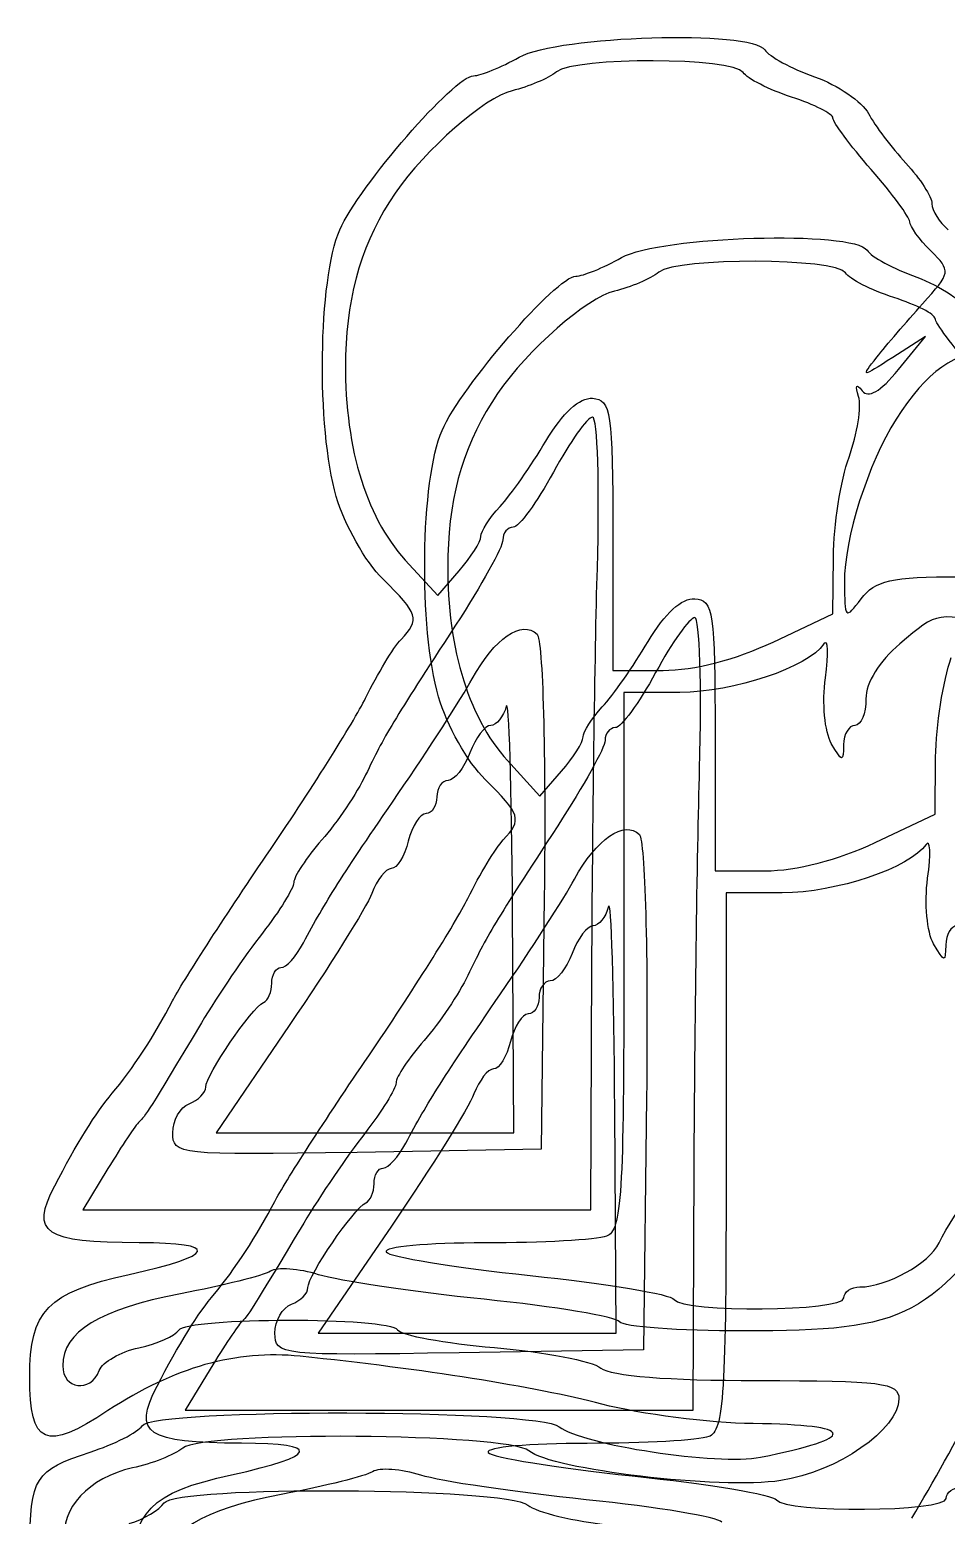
# Model space of a CAD drawing. Extents: x 0.12 to 3.39, y 0.54 to 2.4.
# Drawn here: x 0.4227 to 0.7004, y 1.6296 to 2.0793 of the extents above; entities that cross this region are included whole.
import ezdxf

# ---------------------------------------------------------------- set-up
doc = ezdxf.new("R2010")
doc.units = 0
doc.layers.get('0').update_dxf_attribs({"linetype": 'CONTINUOUS'})

msp = doc.modelspace()

# ---------------------------------------------------------------- linework, layer by layer
at = {"color": 7}
for p, q in [((0.694064, 1.986427), (0.684204, 1.98012)), ((0.685871, 1.976404), (0.694064, 1.986427)), ((0.599344, 1.926316), (0.599344, 1.885359)), ((0.536471, 1.918725), (0.546281, 1.907984)), ((0.66601, 1.902515), (0.666157, 1.919773)), ((0.546281, 1.907984), (0.552812, 1.915515)), ((0.647883, 1.89394), (0.66601, 1.902515)), ((0.647883, 1.893934), (0.647883, 1.89394)), ((0.599344, 1.885359), (0.61455, 1.885359)), ((0.619672, 1.878697), (0.602676, 1.878697)), ((0.602676, 1.878697), (0.602676, 1.797387)), ((0.63032, 1.865641), (0.63032, 1.824684)), ((0.567447, 1.858051), (0.577257, 1.84731)), ((0.696986, 1.841835), (0.697133, 1.859093)), ((0.577257, 1.84731), (0.583789, 1.85484)), ((0.678859, 1.83326), (0.696986, 1.841835)), ((0.67886, 1.833259), (0.678859, 1.83326)), ((0.63032, 1.824684), (0.645526, 1.824684)), ((0.650649, 1.818017), (0.633652, 1.818017)), ((0.633652, 1.818017), (0.633652, 1.736707)), ((0.569343, 1.745364), (0.568957, 1.812864)), ((0.568957, 1.812864), (0.568957, 1.812864)), ((0.578574, 1.8168), (0.577676, 1.740364)), ((0.592677, 1.722031), (0.593001, 1.796198)), ((0.593001, 1.796198), (0.593001, 1.796198)), ((0.50128, 1.7778), (0.479134, 1.745364)), ((0.60955, 1.75612), (0.608653, 1.679684)), ((0.60032, 1.684684), (0.599933, 1.752184)), ((0.599933, 1.752184), (0.599933, 1.752184)), ((0.46601, 1.745388), (0.46601, 1.745388)), ((0.479134, 1.745364), (0.524239, 1.745364)), ((0.524239, 1.745364), (0.569343, 1.745364)), ((0.577676, 1.740364), (0.521843, 1.73945)), ((0.446396, 1.734531), (0.4388, 1.722031)), ((0.623653, 1.661351), (0.623977, 1.735518)), ((0.623977, 1.735518), (0.623977, 1.735518)), ((0.4388, 1.722031), (0.515738, 1.722031)), ((0.515738, 1.722031), (0.592677, 1.722031)), ((0.532256, 1.71712), (0.51011, 1.684684)), ((0.669343, 1.695364), (0.669343, 1.695364)), ((0.496986, 1.684708), (0.496986, 1.684708)), ((0.51011, 1.684684), (0.555215, 1.684684)), ((0.555215, 1.684684), (0.60032, 1.684684)), ((0.608653, 1.679684), (0.552819, 1.67877)), ((0.477372, 1.673851), (0.469776, 1.661351)), ((0.469776, 1.661351), (0.546714, 1.661351)), ((0.546714, 1.661351), (0.623653, 1.661351)), ((0.700319, 1.634684), (0.70032, 1.634684))]:
    msp.add_line(p, q, dxfattribs=at)
for points in [[(0.571011, 2.071013), (0.582719, 2.077578), (0.641439, 2.079322), (0.645369, 2.07322)], [(0.557153, 2.065384), (0.559275, 2.065394), (0.565511, 2.067928), (0.571011, 2.071013)], [(0.638816, 2.066376), (0.635848, 2.070956), (0.588008, 2.071121), (0.58226, 2.066572)], [(0.645369, 2.07322), (0.646638, 2.071249), (0.653437, 2.067575), (0.660476, 2.065056)], [(0.51662, 2.018697), (0.522447, 2.032042), (0.551367, 2.065354), (0.557153, 2.065384)], [(0.58226, 2.066572), (0.579739, 2.064577), (0.573714, 2.062), (0.568871, 2.060845)], [(0.65351, 2.058916), (0.646635, 2.061157), (0.640023, 2.064514), (0.638816, 2.066376)], [(0.660476, 2.065056), (0.667516, 2.062536), (0.674848, 2.057536), (0.676771, 2.053943)], [(0.568871, 2.060845), (0.560507, 2.058851), (0.54261, 2.043196), (0.533443, 2.029854)], [(0.66601, 2.052563), (0.66601, 2.053816), (0.660385, 2.056675), (0.65351, 2.058916)], [(0.677613, 2.036989), (0.671232, 2.044302), (0.66601, 2.051311), (0.66601, 2.052563)], [(0.676771, 2.053943), (0.678694, 2.05035), (0.683809, 2.043591), (0.688139, 2.038921)], [(0.688139, 2.038921), (0.692468, 2.034252), (0.696011, 2.028725), (0.696011, 2.026639)], [(0.68928, 2.021192), (0.689246, 2.022567), (0.683995, 2.029675), (0.677613, 2.036989)], [(0.533443, 2.029854), (0.523676, 2.015639), (0.518868, 1.999958), (0.51839, 1.980765)], [(0.696011, 2.026639), (0.696011, 2.024554), (0.698243, 2.020994), (0.700971, 2.01873)], [(0.695656, 2.01238), (0.692184, 2.015851), (0.689315, 2.019817), (0.68928, 2.021192)], [(0.515562, 1.938034), (0.509513, 1.958847), (0.510102, 2.003771), (0.51662, 2.018697)], [(0.601987, 2.010333), (0.613695, 2.016898), (0.672415, 2.018642), (0.676345, 2.01254)], [(0.669793, 2.005702), (0.666824, 2.010282), (0.618984, 2.010447), (0.613236, 2.005897)], [(0.676345, 2.01254), (0.677615, 2.010569), (0.684413, 2.006895), (0.691452, 2.004376)], [(0.693156, 1.996328), (0.701803, 2.005885), (0.70185, 2.006186), (0.695656, 2.01238)], [(0.588129, 2.004704), (0.590251, 2.004714), (0.596487, 2.007248), (0.601987, 2.010333)], [(0.547596, 1.958017), (0.553423, 1.971362), (0.582343, 2.004674), (0.588129, 2.004704)], [(0.613236, 2.005897), (0.610716, 2.003902), (0.60469, 2.001325), (0.599847, 2.000171)], [(0.684487, 1.998242), (0.677612, 2.000483), (0.670999, 2.00384), (0.669793, 2.005702)], [(0.691452, 2.004376), (0.698492, 2.001856), (0.705824, 1.996856), (0.707747, 1.993263)], [(0.599847, 2.000171), (0.591483, 1.998177), (0.573587, 1.982521), (0.56442, 1.969179)], [(0.696987, 1.991889), (0.696987, 1.993142), (0.691362, 1.996001), (0.684487, 1.998242)], [(0.679344, 1.980198), (0.682094, 1.983712), (0.688309, 1.990971), (0.693156, 1.996328)], [(0.708589, 1.976314), (0.702208, 1.983628), (0.696987, 1.990636), (0.696987, 1.991889)], [(0.51839, 1.980765), (0.517732, 1.954339), (0.524195, 1.932165), (0.536471, 1.918725)], [(0.684204, 1.98012), (0.674498, 1.973912), (0.674422, 1.973913), (0.679344, 1.980198)], [(0.714615, 1.982031), (0.703022, 1.982031), (0.694422, 1.976009), (0.685141, 1.961393)], [(0.674863, 1.97004), (0.676748, 1.967589), (0.680383, 1.969691), (0.685871, 1.976404)], [(0.673773, 1.96826), (0.672696, 1.971656), (0.673105, 1.972324), (0.674863, 1.97004)], [(0.56442, 1.969179), (0.554652, 1.954964), (0.549844, 1.939283), (0.549366, 1.920091)], [(0.579025, 1.954729), (0.584122, 1.963296), (0.58928, 1.968031), (0.593192, 1.967737)], [(0.593192, 1.967737), (0.598813, 1.967313), (0.599344, 1.963741), (0.599344, 1.926316)], [(0.6709, 1.949927), (0.673428, 1.95702), (0.674721, 1.96527), (0.673773, 1.96826)], [(0.593184, 1.962031), (0.591654, 1.962031), (0.586321, 1.954531), (0.581332, 1.945364)], [(0.594645, 1.916198), (0.595371, 1.941406), (0.594712, 1.962031), (0.593184, 1.962031)], [(0.685141, 1.961393), (0.676659, 1.948033), (0.669433, 1.925232), (0.669498, 1.912031)], [(0.546539, 1.877354), (0.54049, 1.898167), (0.541078, 1.943091), (0.547596, 1.958017)], [(0.565177, 1.934975), (0.568385, 1.93843), (0.574617, 1.94732), (0.579025, 1.954729)], [(0.666157, 1.919773), (0.666234, 1.929265), (0.668372, 1.942834), (0.6709, 1.949927)], [(0.581332, 1.945364), (0.576343, 1.936198), (0.570854, 1.928698), (0.569135, 1.928698)], [(0.529636, 1.913034), (0.524399, 1.918169), (0.518066, 1.929419), (0.515562, 1.938034)], [(0.559344, 1.925869), (0.559344, 1.927421), (0.561969, 1.931519), (0.565177, 1.934975)], [(0.552812, 1.915515), (0.556405, 1.919657), (0.559344, 1.924316), (0.559344, 1.925869)], [(0.569135, 1.928698), (0.567416, 1.928698), (0.56601, 1.926964), (0.56601, 1.924845)], [(0.56601, 1.924845), (0.56601, 1.922727), (0.559565, 1.911102), (0.551688, 1.899012)], [(0.549366, 1.920091), (0.548709, 1.893665), (0.555171, 1.871491), (0.567447, 1.858051)], [(0.593001, 1.796198), (0.593179, 1.836989), (0.593919, 1.890989), (0.594645, 1.916198)], [(0.535177, 1.894718), (0.540939, 1.90088), (0.540479, 1.902402), (0.529636, 1.913034)], [(0.669498, 1.912031), (0.669553, 1.9009), (0.669787, 1.900671), (0.674593, 1.907031)], [(0.674593, 1.907031), (0.67884, 1.912652), (0.683532, 1.913698), (0.704487, 1.913698)], [(0.610001, 1.894054), (0.615098, 1.902621), (0.620256, 1.907357), (0.624168, 1.907062)], [(0.624168, 1.907062), (0.629789, 1.906639), (0.63032, 1.903067), (0.63032, 1.865641)], [(0.719096, 1.898123), (0.697013, 1.903221), (0.698126, 1.903381), (0.686266, 1.893401)], [(0.551688, 1.899012), (0.532682, 1.869843), (0.530046, 1.865457), (0.524453, 1.853698)], [(0.556737, 1.882814), (0.563377, 1.894986), (0.571882, 1.900826), (0.576395, 1.896312)], [(0.62416, 1.901351), (0.622631, 1.901351), (0.617297, 1.893851), (0.612308, 1.884684)], [(0.625621, 1.855518), (0.626347, 1.880726), (0.625688, 1.901351), (0.62416, 1.901351)], [(0.524427, 1.87698), (0.528048, 1.884285), (0.532885, 1.892267), (0.535177, 1.894718)], [(0.576395, 1.896312), (0.57815, 1.894558), (0.579086, 1.860387), (0.578574, 1.8168)], [(0.596153, 1.8743), (0.599362, 1.877756), (0.605593, 1.886645), (0.610001, 1.894054)], [(0.61455, 1.885359), (0.623965, 1.885359), (0.63666, 1.888625), (0.647883, 1.893934)], [(0.663729, 1.883084), (0.664732, 1.890564), (0.664531, 1.895184), (0.663281, 1.89335)], [(0.663281, 1.89335), (0.658458, 1.886272), (0.635915, 1.878697), (0.619672, 1.878697)], [(0.686266, 1.893401), (0.680035, 1.888159), (0.67601, 1.881617), (0.67601, 1.876735)], [(0.697133, 1.859093), (0.697211, 1.868585), (0.699348, 1.882154), (0.701876, 1.889247)], [(0.612308, 1.884684), (0.607319, 1.875518), (0.60183, 1.868018), (0.600112, 1.868018)], [(0.534343, 1.84807), (0.54351, 1.861405), (0.553587, 1.87704), (0.556737, 1.882814)], [(0.665523, 1.863258), (0.663533, 1.866683), (0.662725, 1.875605), (0.663729, 1.883084)], [(0.494427, 1.829389), (0.507306, 1.848259), (0.520806, 1.869674), (0.524427, 1.87698)], [(0.560613, 1.852354), (0.555376, 1.857489), (0.549042, 1.868739), (0.546539, 1.877354)], [(0.568957, 1.812864), (0.568744, 1.849989), (0.567884, 1.877739), (0.567046, 1.874531)], [(0.67601, 1.876735), (0.67601, 1.872314), (0.67451, 1.868698), (0.672677, 1.868698)], [(0.567046, 1.874531), (0.566207, 1.871323), (0.564094, 1.868698), (0.56235, 1.868698)], [(0.59032, 1.865194), (0.59032, 1.866747), (0.592945, 1.870845), (0.596153, 1.8743)], [(0.56235, 1.868698), (0.560605, 1.868698), (0.557753, 1.864948), (0.55601, 1.860364)], [(0.600112, 1.868018), (0.598393, 1.868018), (0.596986, 1.866284), (0.596986, 1.864165)], [(0.672677, 1.868698), (0.670843, 1.868698), (0.669298, 1.866073), (0.669242, 1.862864)], [(0.596986, 1.864165), (0.596986, 1.862047), (0.590541, 1.850422), (0.582664, 1.838332)], [(0.583789, 1.85484), (0.587381, 1.858982), (0.59032, 1.863641), (0.59032, 1.865194)], [(0.669242, 1.862864), (0.669153, 1.85754), (0.668825, 1.857574), (0.665523, 1.863258)], [(0.55601, 1.860364), (0.554267, 1.855781), (0.551305, 1.852031), (0.549426, 1.852031)], [(0.524453, 1.853698), (0.521837, 1.848198), (0.515867, 1.839339), (0.511187, 1.834012)], [(0.623977, 1.735518), (0.624155, 1.776309), (0.624895, 1.830309), (0.625621, 1.855518)], [(0.549426, 1.852031), (0.547547, 1.852031), (0.54601, 1.849781), (0.54601, 1.847031)], [(0.566153, 1.834038), (0.571916, 1.8402), (0.571455, 1.841722), (0.560613, 1.852354)], [(0.505607, 1.802864), (0.512387, 1.815576), (0.517075, 1.82295), (0.534343, 1.84807)], [(0.54601, 1.847031), (0.54601, 1.844281), (0.544539, 1.842031), (0.54274, 1.842031)], [(0.54274, 1.842031), (0.540942, 1.842031), (0.538529, 1.838281), (0.537379, 1.833698)], [(0.587714, 1.822134), (0.594353, 1.834306), (0.602858, 1.840146), (0.607372, 1.835632)], [(0.582664, 1.838332), (0.563658, 1.809163), (0.561022, 1.804777), (0.555429, 1.793018)], [(0.607372, 1.835632), (0.609126, 1.833878), (0.610062, 1.799707), (0.60955, 1.75612)], [(0.511187, 1.834012), (0.506506, 1.828686), (0.502677, 1.822902), (0.502677, 1.821159)], [(0.537379, 1.833698), (0.536228, 1.829114), (0.533913, 1.825364), (0.532233, 1.825364)], [(0.555403, 1.8163), (0.559024, 1.823605), (0.563861, 1.831587), (0.566153, 1.834038)], [(0.645526, 1.824684), (0.654941, 1.824684), (0.667636, 1.82795), (0.67886, 1.833259)], [(0.694257, 1.83267), (0.689435, 1.825592), (0.666891, 1.818017), (0.650649, 1.818017)], [(0.694705, 1.822404), (0.695708, 1.829884), (0.695507, 1.834504), (0.694257, 1.83267)], [(0.465952, 1.785277), (0.468734, 1.790669), (0.481548, 1.81052), (0.494427, 1.829389)], [(0.532233, 1.825364), (0.530553, 1.825364), (0.527884, 1.82196), (0.526302, 1.8178)], [(0.56532, 1.78739), (0.574486, 1.800725), (0.584564, 1.81636), (0.587714, 1.822134)], [(0.696499, 1.802578), (0.694509, 1.806003), (0.693702, 1.814925), (0.694705, 1.822404)], [(0.502677, 1.821159), (0.502677, 1.819416), (0.498409, 1.812524), (0.493193, 1.805844)], [(0.526302, 1.8178), (0.524721, 1.81364), (0.513461, 1.79564), (0.50128, 1.7778)], [(0.599933, 1.752184), (0.599721, 1.789309), (0.598861, 1.817059), (0.598022, 1.813851)], [(0.525403, 1.768709), (0.538282, 1.787579), (0.551782, 1.808994), (0.555403, 1.8163)], [(0.598022, 1.813851), (0.597183, 1.810643), (0.59507, 1.808018), (0.593326, 1.808018)], [(0.593326, 1.808018), (0.591582, 1.808018), (0.588729, 1.804268), (0.586986, 1.799684)], [(0.703653, 1.808018), (0.70182, 1.808018), (0.700274, 1.805393), (0.700218, 1.802184)], [(0.493193, 1.805844), (0.487977, 1.799163), (0.479663, 1.786948), (0.474717, 1.778698)], [(0.498808, 1.795364), (0.500347, 1.795364), (0.503407, 1.798739), (0.505607, 1.802864)], [(0.586986, 1.799684), (0.585244, 1.795101), (0.582281, 1.791351), (0.580402, 1.791351)], [(0.700218, 1.802184), (0.700129, 1.79686), (0.699802, 1.796894), (0.696499, 1.802578)], [(0.49601, 1.790642), (0.49601, 1.793239), (0.497269, 1.795364), (0.498808, 1.795364)], [(0.602676, 1.797387), (0.602676, 1.726318), (0.602012, 1.715822), (0.597404, 1.714054)], [(0.49351, 1.784809), (0.494885, 1.78542), (0.49601, 1.788045), (0.49601, 1.790642)], [(0.555429, 1.793018), (0.552813, 1.787518), (0.546843, 1.778659), (0.542163, 1.773332)], [(0.580402, 1.791351), (0.578523, 1.791351), (0.576986, 1.789101), (0.576986, 1.786351)], [(0.536583, 1.742184), (0.543363, 1.754896), (0.548051, 1.76227), (0.56532, 1.78739)], [(0.576986, 1.786351), (0.576986, 1.783601), (0.575515, 1.781351), (0.573716, 1.781351)], [(0.447677, 1.757315), (0.453561, 1.764197), (0.460757, 1.775208), (0.465952, 1.785277)], [(0.47601, 1.759189), (0.47601, 1.762869), (0.4899, 1.783205), (0.49351, 1.784809)], [(0.573716, 1.781351), (0.571918, 1.781351), (0.569505, 1.777601), (0.568355, 1.773018)], [(0.474717, 1.778698), (0.458624, 1.751854), (0.457699, 1.750385), (0.455834, 1.748698)], [(0.542163, 1.773332), (0.537482, 1.768006), (0.533653, 1.762222), (0.533653, 1.760479)], [(0.568355, 1.773018), (0.567205, 1.768434), (0.564889, 1.764684), (0.563209, 1.764684)], [(0.496928, 1.724597), (0.49971, 1.729989), (0.512524, 1.74984), (0.525403, 1.768709)], [(0.69817, 1.712026), (0.707605, 1.731633), (0.744635, 1.768698), (0.754789, 1.768698)], [(0.563209, 1.764684), (0.561529, 1.764684), (0.55886, 1.76128), (0.557279, 1.75712)], [(0.47101, 1.754159), (0.47376, 1.755214), (0.47601, 1.757478), (0.47601, 1.759189)], [(0.533653, 1.760479), (0.533653, 1.758736), (0.529385, 1.751844), (0.524169, 1.745164)], [(0.430278, 1.729333), (0.436743, 1.741865), (0.442811, 1.751623), (0.447677, 1.757315)], [(0.46601, 1.745388), (0.46601, 1.749157), (0.46826, 1.753104), (0.47101, 1.754159)], [(0.557279, 1.75712), (0.555697, 1.75296), (0.544437, 1.73496), (0.532256, 1.71712)], [(0.455834, 1.748698), (0.454821, 1.747781), (0.450573, 1.741406), (0.446396, 1.734531)], [(0.521843, 1.73945), (0.467432, 1.738559), (0.46601, 1.738711), (0.46601, 1.745388)], [(0.524169, 1.745164), (0.518953, 1.738483), (0.510639, 1.726268), (0.505693, 1.718018)], [(0.529785, 1.734684), (0.531324, 1.734684), (0.534383, 1.738059), (0.536583, 1.742184)], [(0.633652, 1.736707), (0.633652, 1.665638), (0.632988, 1.655142), (0.62838, 1.653374)], [(0.526986, 1.729962), (0.526986, 1.732559), (0.528245, 1.734684), (0.529785, 1.734684)], [(0.455843, 1.712081), (0.426971, 1.712148), (0.422848, 1.714932), (0.430278, 1.729333)], [(0.524486, 1.724129), (0.525861, 1.72474), (0.526986, 1.727365), (0.526986, 1.729962)], [(0.724291, 1.730605), (0.696109, 1.689077), (0.689103, 1.685364), (0.638914, 1.685364)], [(0.478653, 1.696635), (0.484537, 1.703517), (0.491733, 1.714528), (0.496928, 1.724597)], [(0.506986, 1.698509), (0.506986, 1.702189), (0.520877, 1.722525), (0.524486, 1.724129)], [(0.505693, 1.718018), (0.489601, 1.691174), (0.488676, 1.689705), (0.48681, 1.688018)], [(0.597404, 1.714054), (0.594504, 1.712941), (0.577915, 1.71203), (0.56054, 1.71203)], [(0.452831, 1.702491), (0.479256, 1.708291), (0.480429, 1.712023), (0.455843, 1.712081)], [(0.56054, 1.71203), (0.543165, 1.71203), (0.529709, 1.710802), (0.530637, 1.7093)], [(0.530637, 1.7093), (0.531565, 1.707798), (0.551194, 1.70459), (0.574256, 1.702171)], [(0.674187, 1.698698), (0.682377, 1.698698), (0.695181, 1.705813), (0.69817, 1.712026)], [(0.510196, 1.702402), (0.504248, 1.704261), (0.497673, 1.704725), (0.495584, 1.703434)], [(0.422677, 1.671409), (0.422677, 1.691489), (0.42808, 1.697059), (0.452831, 1.702491)], [(0.495584, 1.703434), (0.493495, 1.702143), (0.481265, 1.699082), (0.468408, 1.696632)], [(0.560325, 1.694968), (0.538702, 1.697197), (0.516144, 1.700542), (0.510196, 1.702402)], [(0.574256, 1.702171), (0.597318, 1.699752), (0.616986, 1.696481), (0.617962, 1.694902)], [(0.468408, 1.696632), (0.44387, 1.691956), (0.432677, 1.685132), (0.432677, 1.674847)], [(0.461254, 1.668653), (0.46772, 1.681185), (0.473787, 1.690943), (0.478653, 1.696635)], [(0.501986, 1.693479), (0.504736, 1.694534), (0.506986, 1.696798), (0.506986, 1.698509)], [(0.669343, 1.695364), (0.669343, 1.697198), (0.671523, 1.698698), (0.674187, 1.698698)], [(0.496986, 1.684708), (0.496986, 1.688477), (0.499236, 1.692424), (0.501986, 1.693479)], [(0.601355, 1.688139), (0.600411, 1.689666), (0.581948, 1.692739), (0.560325, 1.694968)], [(0.617962, 1.694902), (0.620478, 1.69083), (0.669343, 1.691269), (0.669343, 1.695364)], [(0.467835, 1.68562), (0.470282, 1.689579), (0.531686, 1.689664), (0.534128, 1.685709)], [(0.48681, 1.688018), (0.485797, 1.687101), (0.48155, 1.680726), (0.477372, 1.673851)], [(0.638914, 1.685364), (0.6192, 1.685364), (0.602298, 1.686613), (0.601355, 1.688139)], [(0.689888, 1.628698), (0.702841, 1.650238), (0.71845, 1.680292), (0.72105, 1.688698)], [(0.455746, 1.680306), (0.461349, 1.681537), (0.466789, 1.683928), (0.467835, 1.68562)], [(0.552819, 1.67877), (0.498409, 1.677879), (0.496986, 1.678031), (0.496986, 1.684708)], [(0.534128, 1.685709), (0.535142, 1.684068), (0.548356, 1.681651), (0.563491, 1.68034)], [(0.443761, 1.673383), (0.44475, 1.67596), (0.450144, 1.679075), (0.455746, 1.680306)], [(0.504644, 1.677713), (0.485227, 1.679729), (0.466502, 1.674434), (0.4464, 1.661244)], [(0.59601, 1.663226), (0.575628, 1.668502), (0.541974, 1.673838), (0.504644, 1.677713)], [(0.563491, 1.68034), (0.578626, 1.679028), (0.593117, 1.676246), (0.595692, 1.674158)], [(0.432677, 1.674847), (0.432677, 1.667654), (0.441134, 1.666537), (0.443761, 1.673383)], [(0.595692, 1.674158), (0.598653, 1.671757), (0.616122, 1.670361), (0.643193, 1.670361)], [(0.4464, 1.661244), (0.427414, 1.648786), (0.422677, 1.650816), (0.422677, 1.671409)], [(0.48682, 1.651401), (0.457947, 1.651468), (0.453824, 1.654252), (0.461254, 1.668653)], [(0.643193, 1.670361), (0.680877, 1.670361), (0.686011, 1.669697), (0.68601, 1.664824)], [(0.755267, 1.669925), (0.727086, 1.628397), (0.72008, 1.624684), (0.66989, 1.624684)], [(0.68601, 1.664824), (0.68601, 1.655586), (0.667255, 1.642622), (0.65019, 1.640063)], [(0.456725, 1.65668), (0.460176, 1.662018), (0.576668, 1.661736), (0.583128, 1.656373)], [(0.641842, 1.657323), (0.628551, 1.657485), (0.607927, 1.660141), (0.59601, 1.663226)], [(0.44101, 1.648697), (0.448343, 1.651062), (0.455415, 1.654654), (0.456725, 1.65668)], [(0.573887, 1.649073), (0.567465, 1.654402), (0.475532, 1.655138), (0.46904, 1.649913)], [(0.583128, 1.656373), (0.5897, 1.650918), (0.631375, 1.644594), (0.64404, 1.647131)], [(0.64404, 1.647131), (0.674169, 1.653166), (0.673355, 1.656941), (0.641842, 1.657323)], [(0.483807, 1.641811), (0.510232, 1.647611), (0.511405, 1.651343), (0.48682, 1.651401)], [(0.591516, 1.65135), (0.574141, 1.65135), (0.560685, 1.650122), (0.561613, 1.64862)], [(0.62838, 1.653374), (0.62548, 1.652261), (0.608891, 1.65135), (0.591516, 1.65135)], [(0.422728, 1.619426), (0.422794, 1.640992), (0.424222, 1.643284), (0.44101, 1.648697)], [(0.46904, 1.649913), (0.466457, 1.647833), (0.459624, 1.645123), (0.453856, 1.64389)], [(0.561613, 1.64862), (0.562541, 1.647118), (0.58217, 1.64391), (0.605232, 1.641491)], [(0.65019, 1.640063), (0.631859, 1.637315), (0.580789, 1.643344), (0.573887, 1.649073)], [(0.453856, 1.64389), (0.440676, 1.641075), (0.431809, 1.631521), (0.433242, 1.621679)], [(0.453653, 1.610729), (0.453653, 1.630809), (0.459056, 1.636379), (0.483807, 1.641811)], [(0.52656, 1.642754), (0.524471, 1.641463), (0.512242, 1.638402), (0.499384, 1.635952)], [(0.541172, 1.641722), (0.535225, 1.643581), (0.528649, 1.644045), (0.52656, 1.642754)], [(0.591301, 1.634288), (0.569678, 1.636517), (0.54712, 1.639862), (0.541172, 1.641722)], [(0.463397, 1.63331), (0.466807, 1.63862), (0.567096, 1.638042), (0.573563, 1.632675)], [(0.605232, 1.641491), (0.628294, 1.639072), (0.647962, 1.635801), (0.648938, 1.634222)], [(0.70032, 1.634684), (0.70032, 1.636518), (0.702499, 1.638018), (0.705163, 1.638018)], [(0.452832, 1.627037), (0.45733, 1.628443), (0.462084, 1.631266), (0.463397, 1.63331)], [(0.499384, 1.635952), (0.474846, 1.631276), (0.463653, 1.624452), (0.463653, 1.614167)], [(0.573563, 1.632675), (0.576201, 1.630486), (0.587627, 1.627726), (0.598954, 1.626542)], [(0.632331, 1.627459), (0.631388, 1.628986), (0.612924, 1.632059), (0.591301, 1.634288)], [(0.648938, 1.634222), (0.651454, 1.63015), (0.700319, 1.630589), (0.700319, 1.634684)]]:
    msp.add_open_spline(points, degree=3, dxfattribs=at)

doc.saveas('drawing.dxf')
